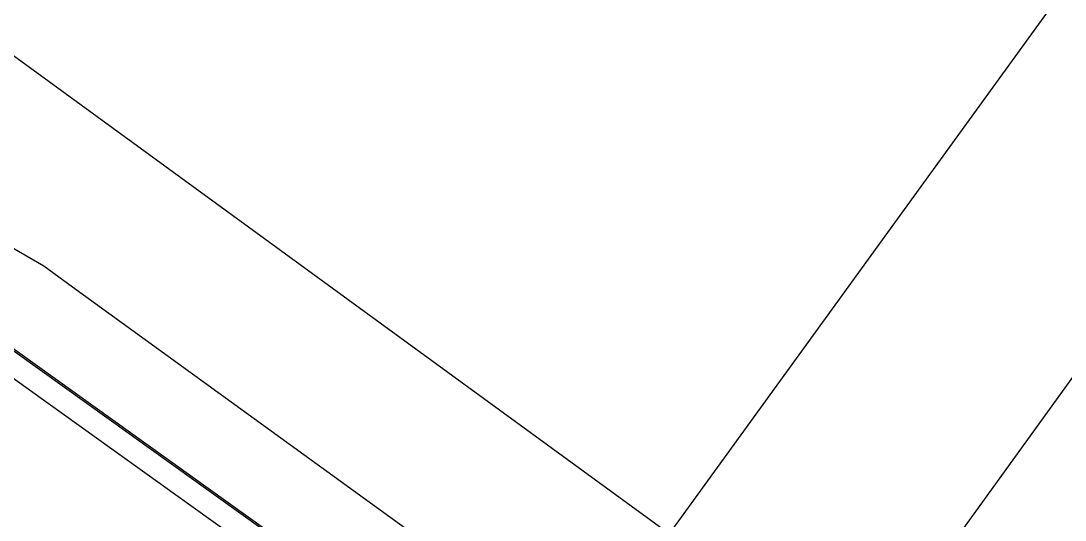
# Model space of a CAD drawing. Header units: metres. Extents: x 141303 to 146299, y 125960 to 127091.
# Drawn here: x 142376.65 to 142377.538, y 126614.535 to 126614.96 of the extents above; entities that cross this region are included whole.
import ezdxf

# ---------------------------------------------------------------- set-up
doc = ezdxf.new("R2010")
doc.units = ezdxf.units.M
doc.header["$MEASUREMENT"] = 0
doc.layers.add('Edges', color=7, linetype='Continuous')
doc.layers.add('projection lines', color=221, linetype='Continuous')
doc.layers.add('NVMI_WALL', color=7, linetype='Continuous', lineweight=30)
doc.layers.add('WALL NEW', color=7, linetype='Continuous', lineweight=25)

# ---------------------------------------------------------------- blocks, each defined once
blk = doc.blocks.new('ultrasound machine pl')
at = {"layer": 'Edges'}
for p, q in [((166.217, 154.015), (166.217, 115.815)), ((166.294, 154.108), (166.294, 115.723)), ((165.1, 117.151), (165.1, 152.68)), ((170.28, 150.394), (170.447, 148.61)), ((170.447, 148.61), (170.436, 146.886)), ((170.436, 146.886), (170.303, 126.345))]:
    blk.add_line(p, q, dxfattribs=at)

msp = doc.modelspace()

# ---------------------------------------------------------------- linework, layer by layer
at = {"layer": 'NVMI_WALL'}
for p, q in [((142376.42355, 126613.10912), (142379.82547, 126617.80745)), ((142376.25983, 126613.22402), (142379.54444, 126617.76034))]:
    msp.add_line(p, q, dxfattribs=at)
at = {"layer": 'projection lines'}
msp.add_xline((142322.03608, 126654.78442), (0.8077548499, -0.5895185345), dxfattribs=at)

# ---------------------------------------------------------------- block references
at = {"layer": 'WALL NEW', "xscale": 0.01741392623643738, "yscale": 0.01741392623643738, "zscale": 0.01741392623643738, "rotation": 54.38654421764577}
msp.add_blockref('ultrasound machine pl', (142377.04458, 126610.83178), dxfattribs=at)

doc.saveas('drawing.dxf')
